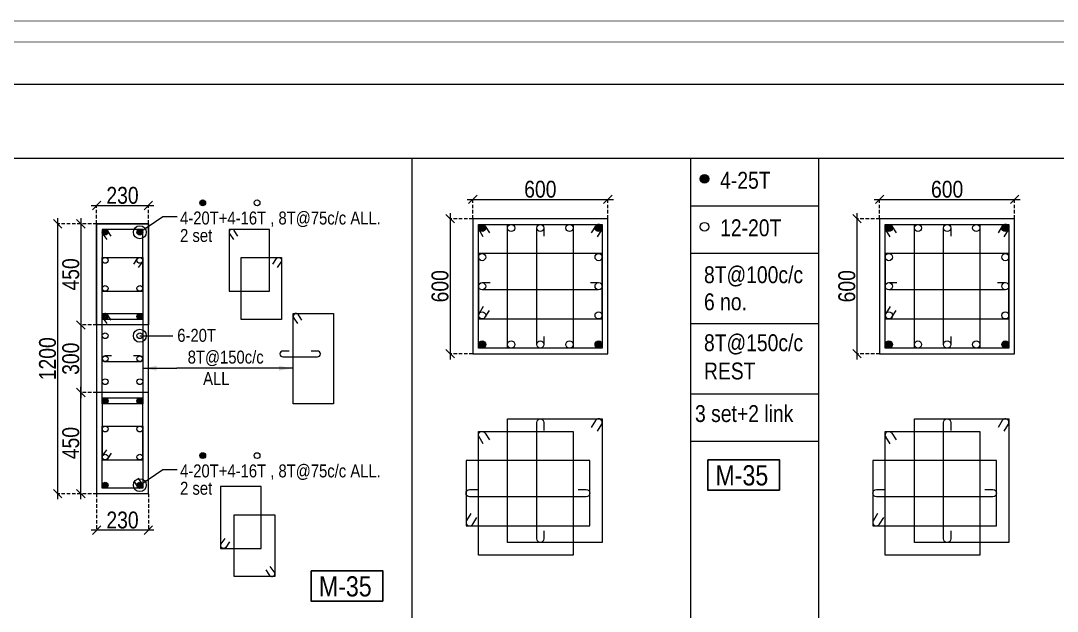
# Model space of a CAD drawing. Header units: millimetres. Extents: x 1112055 to 3390982, y -148532 to 766891.
# Drawn here: x 2180529 to 2198961, y 288532 to 299034 of the extents above; entities that cross this region are included whole.
import ezdxf
from ezdxf.enums import TextEntityAlignment as Align

# ---------------------------------------------------------------- set-up
doc = ezdxf.new("R2010")
doc.units = ezdxf.units.MM
doc.header["$PDMODE"] = 35
doc.header["$PDSIZE"] = -25
doc.linetypes.add('DASHED2', pattern=[0.375, 0.25, -0.125])
doc.linetypes.add('Hidden', pattern=[9.525, 6.35, -3.175])
for name, color, linetype, lineweight in [('B COL', 1, 'Continuous', 30), ('B COL. SIZE DIM', 220, 'Continuous', 25), ('B COLSCH', 204, 'Continuous', 20), ('B COLUMN', 1, 'Hidden', 9), ('B STEEL', 34, 'Continuous', 15), ('B TITLE BLOCK', 250, 'Continuous', 0), ('B-ST TEXT', 7, 'Continuous', 9)]:
    doc.layers.add(name, color=color, linetype=linetype, lineweight=lineweight)
doc.layers.add('B TEXT', color=7, linetype='Continuous')
doc.styles.add('dim inside', font='romans.shx', dxfattribs={"width": 0.8, "height": 125})
doc.styles.add('SWINC', font='swissc.ttf')
doc.styles.add('TAHOMA', font='tahoma.ttf')
doc.dimstyles.new('dim inside', dxfattribs={"dimtxt": 125, "dimasz": 100, "dimexe": 0, "dimexo": 0, "dimgap": 10, "dimtad": 0, "dimdec": 0, "dimzin": 0, "dimdsep": 46, "dimtxsty": 'dim inside', "dimblk": 'SMALL', "dimcen": 0.09, "dimadec": 0, "dimazin": 0, "dimtfac": 1, "dimtdec": 0, "dimtofl": 0, "dimtmove": 0, "dimatfit": 3, "dimfxl": 1, "dimtolj": 1, "dimtzin": 0, "dimarcsym": 2})
doc.dimstyles.new('PARESH', dxfattribs={"dimscale": 0, "dimtxt": 300, "dimasz": 150, "dimexe": 150, "dimexo": 150, "dimgap": 25, "dimtad": 1, "dimdec": 0, "dimzin": 0, "dimdsep": 46, "dimtxsty": 'TAHOMA', "dimblk": 'ARCHTICK', "dimcen": 100, "dimdle": 150, "dimclrd": 251, "dimclre": 251, "dimclrt": 6, "dimadec": 0, "dimazin": 0, "dimtfac": 1, "dimtdec": 0, "dimtix": 1, "dimtofl": 0, "dimtmove": 0, "dimatfit": 2, "dimfxl": 0.18, "dimtolj": 1, "dimtzin": 0, "dimlwd": 9, "dimlwe": 9, "dimarcsym": 0})

# ---------------------------------------------------------------- blocks, each defined once
blk = doc.blocks.new('_Oblique')
at = {"color": 0, "linetype": 'ByBlock', "lineweight": -2}
blk.add_line((-0.5, -0.5), (0.5, 0.5), dxfattribs=at)
blk = doc.blocks.new('*D580')
at = {"layer": 'B COL. SIZE DIM', "color": 250, "lineweight": 9, "ltscale": 250, "transparency": 16777216}
blk.add_line((2195703, 295857), (2198303, 295857), dxfattribs=at)
at = {"layer": 'B COL. SIZE DIM', "color": 250, "linetype": 'DASHED2', "lineweight": 9, "ltscale": 250, "transparency": 16777216}
for p, q in [((2195803, 295512), (2195803, 295857)), ((2198203, 295512), (2198203, 295857))]:
    blk.add_line(p, q, dxfattribs=at)
at = {"layer": 'Defpoints', "color": 0, "ltscale": 250, "transparency": 16777216}
for p in [(2198203, 295857), (2195803, 295512), (2198203, 295512)]:
    blk.add_point(p, dxfattribs=at)
at = {"layer": 'B COL. SIZE DIM', "color": 250, "lineweight": 9, "ltscale": 250, "transparency": 16777216, "xscale": 150, "yscale": 150, "zscale": 150, "rotation": 180}
blk.add_blockref('_Oblique', (2195803, 295857), dxfattribs=at)
at = {"layer": 'B COL. SIZE DIM', "color": 250, "lineweight": 9, "ltscale": 250, "transparency": 16777216, "xscale": 150, "yscale": 150, "zscale": 150}
blk.add_blockref('_Oblique', (2198203, 295857), dxfattribs=at)
at = {"layer": 'B COL. SIZE DIM', "color": 6, "ltscale": 250, "transparency": 16777216, "insert": (2197003, 296036), "char_height": 300, "attachment_point": 5, "style": 'SWINC'}
blk.add_mtext('\\A1;600', dxfattribs=at)
blk = doc.blocks.new('*D581')
at = {"layer": 'B COL. SIZE DIM', "color": 250, "lineweight": 9, "ltscale": 250, "transparency": 16777216}
blk.add_line((2195399, 295612), (2195399, 293012), dxfattribs=at)
at = {"layer": 'B COL. SIZE DIM', "color": 250, "linetype": 'DASHED2', "lineweight": 9, "ltscale": 250, "transparency": 16777216}
for p, q in [((2195803, 295512), (2195399, 295512)), ((2195803, 293112), (2195399, 293112))]:
    blk.add_line(p, q, dxfattribs=at)
at = {"layer": 'Defpoints', "color": 0, "ltscale": 250, "transparency": 16777216}
for p in [(2195803, 295512), (2195399, 293112), (2195803, 293112)]:
    blk.add_point(p, dxfattribs=at)
at = {"layer": 'B COL. SIZE DIM', "color": 250, "lineweight": 9, "ltscale": 250, "transparency": 16777216, "xscale": 150, "yscale": 150, "zscale": 150}
for p, rotation in [((2195399, 295512), 90), ((2195399, 293112), 270)]:
    blk.add_blockref('_Oblique', p, dxfattribs=dict(at, rotation=rotation))
at = {"layer": 'B COL. SIZE DIM', "color": 6, "ltscale": 250, "transparency": 16777216, "insert": (2195220, 294312), "char_height": 300, "attachment_point": 5, "rotation": 90, "style": 'SWINC'}
blk.add_mtext('\\A1;600', dxfattribs=at)
blk = doc.blocks.new('*D632')
at = {"layer": 'B COL. SIZE DIM', "color": 250, "lineweight": 9, "ltscale": 250, "transparency": 16777216}
blk.add_line((2181779, 295748), (2182899, 295748), dxfattribs=at)
at = {"layer": 'B COL. SIZE DIM', "color": 250, "linetype": 'DASHED2', "lineweight": 9, "ltscale": 250, "transparency": 16777216}
for p, q in [((2181879, 295423), (2181879, 295748)), ((2182799, 295423), (2182799, 295748))]:
    blk.add_line(p, q, dxfattribs=at)
at = {"layer": 'Defpoints', "color": 0, "ltscale": 250, "transparency": 16777216}
for p in [(2182799, 295748), (2181879, 295423), (2182799, 295423)]:
    blk.add_point(p, dxfattribs=at)
at = {"layer": 'B COL. SIZE DIM', "color": 250, "lineweight": 9, "ltscale": 250, "transparency": 16777216, "xscale": 150, "yscale": 150, "zscale": 150, "rotation": 180}
blk.add_blockref('_Oblique', (2181879, 295748), dxfattribs=at)
at = {"layer": 'B COL. SIZE DIM', "color": 250, "lineweight": 9, "ltscale": 250, "transparency": 16777216, "xscale": 150, "yscale": 150, "zscale": 150}
blk.add_blockref('_Oblique', (2182799, 295748), dxfattribs=at)
at = {"layer": 'B COL. SIZE DIM', "color": 6, "ltscale": 250, "transparency": 16777216, "insert": (2182339, 295927), "char_height": 300, "attachment_point": 5, "style": 'SWINC'}
blk.add_mtext('\\A1;230', dxfattribs=at)
blk = doc.blocks.new('*D633')
at = {"layer": 'B COL. SIZE DIM', "color": 250, "lineweight": 9, "ltscale": 250, "transparency": 16777216}
blk.add_line((2181598, 293723), (2181598, 292323), dxfattribs=at)
at = {"layer": 'B COL. SIZE DIM', "color": 250, "linetype": 'DASHED2', "lineweight": 9, "ltscale": 250, "transparency": 16777216}
for p, q in [((2181879, 293623), (2181598, 293623)), ((2181879, 292423), (2181598, 292423))]:
    blk.add_line(p, q, dxfattribs=at)
at = {"layer": 'Defpoints', "color": 0, "ltscale": 250, "transparency": 16777216}
for p in [(2181879, 293623), (2181598, 292423), (2181879, 292423)]:
    blk.add_point(p, dxfattribs=at)
at = {"layer": 'B COL. SIZE DIM', "color": 250, "lineweight": 9, "ltscale": 250, "transparency": 16777216, "xscale": 150, "yscale": 150, "zscale": 150}
for p, rotation in [((2181598, 293623), 90), ((2181598, 292423), 270)]:
    blk.add_blockref('_Oblique', p, dxfattribs=dict(at, rotation=rotation))
at = {"layer": 'B COL. SIZE DIM', "color": 6, "ltscale": 250, "transparency": 16777216, "insert": (2181420, 293023), "char_height": 300, "attachment_point": 5, "rotation": 90, "style": 'SWINC'}
blk.add_mtext('\\A1;300', dxfattribs=at)
blk = doc.blocks.new('*D634')
at = {"layer": 'B COL. SIZE DIM', "color": 250, "lineweight": 9, "ltscale": 250, "transparency": 16777216}
blk.add_line((2181598, 295523), (2181598, 293523), dxfattribs=at)
at = {"layer": 'B COL. SIZE DIM', "color": 250, "linetype": 'DASHED2', "lineweight": 9, "ltscale": 250, "transparency": 16777216}
for p, q in [((2181879, 295423), (2181598, 295423)), ((2181879, 293623), (2181598, 293623))]:
    blk.add_line(p, q, dxfattribs=at)
at = {"layer": 'Defpoints', "color": 0, "ltscale": 250, "transparency": 16777216}
for p in [(2181879, 295423), (2181598, 293623), (2181879, 293623)]:
    blk.add_point(p, dxfattribs=at)
at = {"layer": 'B COL. SIZE DIM', "color": 250, "lineweight": 9, "ltscale": 250, "transparency": 16777216, "xscale": 150, "yscale": 150, "zscale": 150}
for p, rotation in [((2181598, 295423), 90), ((2181598, 293623), 270)]:
    blk.add_blockref('_Oblique', p, dxfattribs=dict(at, rotation=rotation))
at = {"layer": 'B COL. SIZE DIM', "color": 6, "ltscale": 250, "transparency": 16777216, "insert": (2181420, 294523), "char_height": 300, "attachment_point": 5, "rotation": 90, "style": 'SWINC'}
blk.add_mtext('\\A1;450', dxfattribs=at)
blk = doc.blocks.new('*D635')
at = {"layer": 'B COL. SIZE DIM', "color": 250, "lineweight": 9, "ltscale": 250, "transparency": 16777216}
blk.add_line((2181598, 290523), (2181598, 292523), dxfattribs=at)
at = {"layer": 'B COL. SIZE DIM', "color": 250, "linetype": 'DASHED2', "lineweight": 9, "ltscale": 250, "transparency": 16777216}
for p, q in [((2181879, 292423), (2181598, 292423)), ((2181879, 290623), (2181598, 290623))]:
    blk.add_line(p, q, dxfattribs=at)
at = {"layer": 'Defpoints', "color": 0, "ltscale": 250, "transparency": 16777216}
for p in [(2181598, 292423), (2181879, 292423), (2181879, 290623)]:
    blk.add_point(p, dxfattribs=at)
at = {"layer": 'B COL. SIZE DIM', "color": 250, "lineweight": 9, "ltscale": 250, "transparency": 16777216, "xscale": 150, "yscale": 150, "zscale": 150}
for p, rotation in [((2181598, 292423), 90), ((2181598, 290623), 270)]:
    blk.add_blockref('_Oblique', p, dxfattribs=dict(at, rotation=rotation))
at = {"layer": 'B COL. SIZE DIM', "color": 6, "ltscale": 250, "transparency": 16777216, "insert": (2181420, 291523), "char_height": 300, "attachment_point": 5, "rotation": 90, "style": 'SWINC'}
blk.add_mtext('\\A1;450', dxfattribs=at)
blk = doc.blocks.new('*D636')
at = {"layer": 'B COL. SIZE DIM', "color": 250, "lineweight": 9, "ltscale": 250, "transparency": 16777216}
blk.add_line((2181186, 295523), (2181186, 290523), dxfattribs=at)
at = {"layer": 'B COL. SIZE DIM', "color": 250, "linetype": 'DASHED2', "lineweight": 9, "ltscale": 250, "transparency": 16777216}
for p, q in [((2181879, 295423), (2181186, 295423)), ((2181879, 290623), (2181186, 290623))]:
    blk.add_line(p, q, dxfattribs=at)
at = {"layer": 'Defpoints', "color": 0, "ltscale": 250, "transparency": 16777216}
for p in [(2181879, 295423), (2181186, 290623), (2181879, 290623)]:
    blk.add_point(p, dxfattribs=at)
at = {"layer": 'B COL. SIZE DIM', "color": 250, "lineweight": 9, "ltscale": 250, "transparency": 16777216, "xscale": 150, "yscale": 150, "zscale": 150}
for p, rotation in [((2181186, 295423), 90), ((2181186, 290623), 270)]:
    blk.add_blockref('_Oblique', p, dxfattribs=dict(at, rotation=rotation))
at = {"layer": 'B COL. SIZE DIM', "color": 6, "ltscale": 250, "transparency": 16777216, "insert": (2181007, 293023), "char_height": 300, "attachment_point": 5, "rotation": 90, "style": 'SWINC'}
blk.add_mtext('\\A1;1200', dxfattribs=at)
blk = doc.blocks.new('*D637')
at = {"layer": 'B COL. SIZE DIM', "color": 250, "linetype": 'DASHED2', "lineweight": 9, "ltscale": 250, "transparency": 16777216}
for p, q in [((2181879, 290623), (2181879, 289974)), ((2182799, 290623), (2182799, 289974))]:
    blk.add_line(p, q, dxfattribs=at)
at = {"layer": 'B COL. SIZE DIM', "color": 250, "lineweight": 9, "ltscale": 250, "transparency": 16777216}
blk.add_line((2182899, 289974), (2181779, 289974), dxfattribs=at)
at = {"layer": 'Defpoints', "color": 0, "ltscale": 250, "transparency": 16777216}
for p in [(2181879, 290623), (2182799, 290623), (2181879, 289974)]:
    blk.add_point(p, dxfattribs=at)
at = {"layer": 'B COL. SIZE DIM', "color": 250, "lineweight": 9, "ltscale": 250, "transparency": 16777216, "xscale": 150, "yscale": 150, "zscale": 150, "rotation": 180}
blk.add_blockref('_Oblique', (2181879, 289974), dxfattribs=at)
at = {"layer": 'B COL. SIZE DIM', "color": 250, "lineweight": 9, "ltscale": 250, "transparency": 16777216, "xscale": 150, "yscale": 150, "zscale": 150}
blk.add_blockref('_Oblique', (2182799, 289974), dxfattribs=at)
at = {"layer": 'B COL. SIZE DIM', "color": 6, "ltscale": 250, "transparency": 16777216, "insert": (2182339, 290153), "char_height": 300, "attachment_point": 5, "style": 'SWINC'}
blk.add_mtext('\\A1;230', dxfattribs=at)
blk = doc.blocks.new('_ArchTick')
at = {"color": 0, "linetype": 'ByBlock', "const_width": 0.15}
blk.add_lwpolyline([(-0.5, -0.5), (0.5, 0.5)], dxfattribs=at)
blk = doc.blocks.new('*D1026')
at = {"layer": 'B COL. SIZE DIM', "color": 250, "lineweight": 9, "ltscale": 250, "transparency": 16777216}
blk.add_line((2188469, 295857), (2191069, 295857), dxfattribs=at)
at = {"layer": 'B COL. SIZE DIM', "color": 250, "linetype": 'DASHED2', "lineweight": 9, "ltscale": 250, "transparency": 16777216}
for p, q in [((2188569, 295512), (2188569, 295857)), ((2190969, 295512), (2190969, 295857))]:
    blk.add_line(p, q, dxfattribs=at)
at = {"layer": 'Defpoints', "color": 0, "ltscale": 250, "transparency": 16777216}
for p in [(2190969, 295857), (2188569, 295512), (2190969, 295512)]:
    blk.add_point(p, dxfattribs=at)
at = {"layer": 'B COL. SIZE DIM', "color": 250, "lineweight": 9, "ltscale": 250, "transparency": 16777216, "xscale": 150, "yscale": 150, "zscale": 150, "rotation": 180}
blk.add_blockref('_Oblique', (2188569, 295857), dxfattribs=at)
at = {"layer": 'B COL. SIZE DIM', "color": 250, "lineweight": 9, "ltscale": 250, "transparency": 16777216, "xscale": 150, "yscale": 150, "zscale": 150}
blk.add_blockref('_Oblique', (2190969, 295857), dxfattribs=at)
at = {"layer": 'B COL. SIZE DIM', "color": 6, "ltscale": 250, "transparency": 16777216, "insert": (2189769, 296036), "char_height": 300, "attachment_point": 5, "style": 'SWINC'}
blk.add_mtext('\\A1;600', dxfattribs=at)
blk = doc.blocks.new('*D1027')
at = {"layer": 'B COL. SIZE DIM', "color": 250, "lineweight": 9, "ltscale": 250, "transparency": 16777216}
blk.add_line((2188165, 295612), (2188165, 293012), dxfattribs=at)
at = {"layer": 'B COL. SIZE DIM', "color": 250, "linetype": 'DASHED2', "lineweight": 9, "ltscale": 250, "transparency": 16777216}
for p, q in [((2188569, 295512), (2188165, 295512)), ((2188569, 293112), (2188165, 293112))]:
    blk.add_line(p, q, dxfattribs=at)
at = {"layer": 'Defpoints', "color": 0, "ltscale": 250, "transparency": 16777216}
for p in [(2188569, 295512), (2188165, 293112), (2188569, 293112)]:
    blk.add_point(p, dxfattribs=at)
at = {"layer": 'B COL. SIZE DIM', "color": 250, "lineweight": 9, "ltscale": 250, "transparency": 16777216, "xscale": 150, "yscale": 150, "zscale": 150}
for p, rotation in [((2188165, 295512), 90), ((2188165, 293112), 270)]:
    blk.add_blockref('_Oblique', p, dxfattribs=dict(at, rotation=rotation))
at = {"layer": 'B COL. SIZE DIM', "color": 6, "ltscale": 250, "transparency": 16777216, "insert": (2187986, 294312), "char_height": 300, "attachment_point": 5, "rotation": 90, "style": 'SWINC'}
blk.add_mtext('\\A1;600', dxfattribs=at)

msp = doc.modelspace()

# ---------------------------------------------------------------- hatches: boundary and pattern name
at = {"layer": 'B STEEL', "lineweight": 9, "ltscale": 0.5}
h = msp.add_hatch(color=34, dxfattribs=at)
edge = h.paths.add_edge_path()
edge.add_arc((2192687.6, 296221.5), 76.8, 0, 360)
at = {"layer": 'B STEEL', "lineweight": 13}
h = msp.add_hatch(color=256, dxfattribs=at)
h.dxf.hatch_style = 1
edge = h.paths.add_edge_path()
edge.add_arc((2183765.4, 295796.4), 51.4, 0, 360)
h = msp.add_hatch(color=256, dxfattribs=at)
h.dxf.hatch_style = 1
edge = h.paths.add_edge_path()
edge.add_arc((2182030.4, 295272), 51.4, 0, 360)
h = msp.add_hatch(color=256, dxfattribs=at)
h.dxf.hatch_style = 1
edge = h.paths.add_edge_path()
edge.add_arc((2182647.6, 295272), 51.4, 0, 360)
at = {"layer": 'B STEEL', "lineweight": 9, "ltscale": 0.5}
h = msp.add_hatch(color=34, dxfattribs=at)
edge = h.paths.add_edge_path()
edge.add_arc((2188733.2, 295348.3), 64, 0, 360)
h = msp.add_hatch(color=34, dxfattribs=at)
edge = h.paths.add_edge_path()
edge.add_arc((2190805.2, 295348.3), 64, 180, 540, ccw=False)
h = msp.add_hatch(color=34, dxfattribs=at)
edge = h.paths.add_edge_path()
edge.add_arc((2195966.8, 295348.3), 64, 0, 360)
h = msp.add_hatch(color=34, dxfattribs=at)
edge = h.paths.add_edge_path()
edge.add_arc((2198038.7, 295348.3), 64, 180, 540, ccw=False)
at = {"layer": 'B STEEL', "lineweight": 13}
h = msp.add_hatch(color=256, dxfattribs=at)
h.dxf.hatch_style = 1
edge = h.paths.add_edge_path()
edge.add_arc((2182030.4, 293774.8), 51.4, 0, 360)
h = msp.add_hatch(color=256, dxfattribs=at)
h.dxf.hatch_style = 1
edge = h.paths.add_edge_path()
edge.add_arc((2182647.6, 293774.8), 51.4, 0, 360)
at = {"layer": 'B STEEL', "lineweight": 9, "ltscale": 0.5}
h = msp.add_hatch(color=34, dxfattribs=at)
edge = h.paths.add_edge_path()
edge.add_arc((2188733.2, 293276.4), 64, 0, 360, ccw=False)
h = msp.add_hatch(color=34, dxfattribs=at)
edge = h.paths.add_edge_path()
edge.add_arc((2190805.2, 293276.4), 64, -180, 180)
h = msp.add_hatch(color=34, dxfattribs=at)
edge = h.paths.add_edge_path()
edge.add_arc((2195966.8, 293276.4), 64, 0, 360, ccw=False)
h = msp.add_hatch(color=34, dxfattribs=at)
edge = h.paths.add_edge_path()
edge.add_arc((2198038.7, 293276.4), 64, -180, 180)
at = {"layer": 'B STEEL', "lineweight": 13}
h = msp.add_hatch(color=256, dxfattribs=at)
h.dxf.hatch_style = 1
edge = h.paths.add_edge_path()
edge.add_arc((2182030.4, 292272), 51.4, 0, 360)
h = msp.add_hatch(color=256, dxfattribs=at)
h.dxf.hatch_style = 1
edge = h.paths.add_edge_path()
edge.add_arc((2182647.6, 292272), 51.4, 0, 360)
h = msp.add_hatch(color=256, dxfattribs=at)
h.dxf.hatch_style = 1
edge = h.paths.add_edge_path()
edge.add_arc((2183765.4, 291299.2), 51.4, 0, 360)
h = msp.add_hatch(color=256, dxfattribs=at)
h.dxf.hatch_style = 1
edge = h.paths.add_edge_path()
edge.add_arc((2182030.4, 290774.8), 51.4, 0, 360)
h = msp.add_hatch(color=256, dxfattribs=at)
h.dxf.hatch_style = 1
edge = h.paths.add_edge_path()
edge.add_arc((2182647.6, 290774.8), 51.4, 0, 360)

# ---------------------------------------------------------------- linework, layer by layer
at = {"layer": 'B COL', "lineweight": 13}
for points in [[(2181879, 290623.4), (2182799, 290623.4), (2182799, 295423.4), (2181879, 295423.4)], [(2181879, 295423.4), (2182799, 295423.4), (2182799, 293623.4), (2181879, 293623.4)], [(2181879, 290623.4), (2182799, 290623.4), (2182799, 292423.4), (2181879, 292423.4)]]:
    msp.add_lwpolyline(points, close=True, dxfattribs=at)
at = {"layer": 'B COLSCH', "color": 250, "lineweight": 0}
for p, q in [((2088785.4, 297908.8), (2230883.4, 297908.8)), ((2088785.4, 296589.8), (2230883.4, 296589.8)), ((2187482.1, 296589.8), (2187482.1, 239898.1)), ((2192441.3, 296589.8), (2192441.3, 247150.7)), ((2194715.7, 296589.8), (2194715.7, 239898.1)), ((2192441.3, 295744.8), (2194715.7, 295744.8)), ((2192441.3, 294899.8), (2194715.7, 294899.8)), ((2192441.3, 293650.1), (2194715.7, 293650.1)), ((2192441.3, 292400.3), (2194715.7, 292400.3)), ((2192441.3, 291555.3), (2194715.7, 291555.3))]:
    msp.add_line(p, q, dxfattribs=at)
at = {"layer": 'B COLUMN', "color": 1, "linetype": 'ByBlock', "lineweight": 20}
for points in [[(2188569.2, 293112.3), (2190969.2, 293112.3), (2190969.2, 295512.3), (2188569.2, 295512.3)], [(2195802.7, 293112.3), (2198202.7, 293112.3), (2198202.7, 295512.3), (2195802.7, 295512.3)]]:
    msp.add_lwpolyline(points, close=True, dxfattribs=at)
at = {"layer": 'B STEEL', "lineweight": 13}
for points in [[(2181979, 294222.4), (2182699, 294222.4), (2182699, 295323.4), (2181979, 295323.4)], [(2184235.3, 294222.4), (2184955.3, 294222.4), (2184955.3, 295323.4), (2184235.3, 295323.4)], [(2181979, 294824.3), (2182699, 294824.3), (2182699, 293723.4), (2181979, 293723.4)], [(2184447.6, 294824.3), (2185167.6, 294824.3), (2185167.6, 293723.4), (2184447.6, 293723.4)], [(2181979, 291222.4), (2182699, 291222.4), (2182699, 292323.4), (2181979, 292323.4)], [(2181979, 291824.3), (2182699, 291824.3), (2182699, 290723.4), (2181979, 290723.4)], [(2184084.5, 289647.1), (2184804.5, 289647.1), (2184804.5, 290748), (2184084.5, 290748)], [(2184326.6, 290248.9), (2185046.6, 290248.9), (2185046.6, 289148), (2184326.6, 289148)]]:
    msp.add_lwpolyline(points, close=True, dxfattribs=at)
for points in [[(2182136, 295203.2), (2182071.3, 295303.2, 1), (2181989.6, 295240.7), (2182058.6, 295145.9)], [(2184392.3, 295203.2), (2184327.6, 295303.2, 1), (2184245.9, 295240.7), (2184314.9, 295145.9)], [(2182542, 294704.1), (2182606.7, 294804.1, -1), (2182688.4, 294741.7), (2182619.4, 294646.8)], [(2185010.6, 294704.1), (2185075.3, 294804.1, -1), (2185157, 294741.7), (2185088, 294646.8)], [(2182136, 291342.6), (2182071.3, 291242.6, -1), (2181989.6, 291305.1), (2182058.6, 291399.9)], [(2182542, 290843.5), (2182606.7, 290743.6, 1), (2182688.4, 290806), (2182619.4, 290900.9)], [(2184241.5, 289767.2), (2184176.8, 289667.3, -1), (2184095.1, 289729.7), (2184164.1, 289824.6)], [(2184889.6, 289268.2), (2184954.4, 289168.2, 1), (2185036.1, 289230.6), (2184967, 289325.5)]]:
    msp.add_lwpolyline(points, format="xyb", dxfattribs=at)
at = {"layer": 'B STEEL', "color": 34, "lineweight": 9, "ltscale": 0.5}
for points in [[(2188753.5, 295193.3), (2188678.7, 295314.8, -1), (2188787.7, 295381.9), (2188862.5, 295260.4)], [(2189833.2, 293419), (2189833.2, 293276.4, -1), (2189705.2, 293276.4), (2189705.2, 295348.3, -1), (2189833.2, 295348.3), (2189833.2, 295205.7)], [(2190784.9, 295193.3), (2190859.7, 295314.8, 1), (2190750.6, 295381.9), (2190675.9, 295260.4)], [(2195987, 295193.3), (2195912.2, 295314.8, -1), (2196021.3, 295381.9), (2196096, 295260.4)], [(2197066.8, 293419), (2197066.8, 293276.4, -1), (2196938.7, 293276.4), (2196938.7, 295348.3, -1), (2197066.8, 295348.3), (2197066.8, 295205.7)], [(2198018.5, 295193.3), (2198093.2, 295314.8, 1), (2197984.2, 295381.9), (2197909.4, 295260.4)], [(2190662.5, 294376.4), (2190805.2, 294376.4, -1), (2190805.2, 294248.3), (2188733.2, 294248.3, -1), (2188733.2, 294376.4), (2188875.9, 294376.4)], [(2197896.1, 294376.4), (2198038.7, 294376.4, -1), (2198038.7, 294248.3), (2195966.8, 294248.3, -1), (2195966.8, 294376.4), (2196109.4, 294376.4)], [(2188753.5, 293949.4), (2188678.7, 293827.9, 1), (2188787.7, 293760.8), (2188862.5, 293882.3)], [(2195987, 293949.4), (2195912.2, 293827.9, 1), (2196021.3, 293760.8), (2196096, 293882.3)], [(2189833.2, 289961.2), (2189833.2, 289818.6, -1), (2189705.2, 289818.6), (2189705.2, 291890.5, -1), (2189833.2, 291890.5), (2189833.2, 291747.9)], [(2190784.9, 291735.5), (2190859.7, 291857, 1), (2190750.6, 291924.1), (2190675.9, 291802.6)], [(2197066.8, 289961.2), (2197066.8, 289818.6, -1), (2196938.7, 289818.6), (2196938.7, 291890.5, -1), (2197066.8, 291890.5), (2197066.8, 291747.9)], [(2198018.5, 291735.5), (2198093.2, 291857, 1), (2197984.2, 291924.1), (2197909.4, 291802.6)], [(2188753.5, 291512.4), (2188678.7, 291633.9, -1), (2188787.7, 291701), (2188862.5, 291579.5)], [(2195987, 291512.4), (2195912.2, 291633.9, -1), (2196021.3, 291701), (2196096, 291579.5)], [(2190441.2, 290695.5), (2190583.9, 290695.5, -1), (2190583.9, 290567.5), (2188511.9, 290567.5, -1), (2188511.9, 290695.5), (2188654.6, 290695.5)], [(2197674.8, 290695.5), (2197817.4, 290695.5, -1), (2197817.4, 290567.5), (2195745.5, 290567.5, -1), (2195745.5, 290695.5), (2195888.1, 290695.5)], [(2188532.2, 290268.5), (2188457.4, 290147.1, 1), (2188566.4, 290079.9), (2188641.2, 290201.4)], [(2195765.7, 290268.5), (2195690.9, 290147.1, 1), (2195800, 290079.9), (2195874.8, 290201.4)]]:
    msp.add_lwpolyline(points, format="xyb", dxfattribs=at)
for points in [[(2190351.2, 295412.3), (2190351.2, 293212.3), (2188669.2, 293212.3), (2188669.2, 295412.3)], [(2190869.2, 295412.3), (2190869.2, 293212.3), (2189187.2, 293212.3), (2189187.2, 295412.3)], [(2197584.7, 295412.3), (2197584.7, 293212.3), (2195902.7, 293212.3), (2195902.7, 295412.3)], [(2198102.7, 295412.3), (2198102.7, 293212.3), (2196420.7, 293212.3), (2196420.7, 295412.3)], [(2188669.2, 293730.3), (2190869.2, 293730.3), (2190869.2, 294894.4), (2188669.2, 294894.4)], [(2195902.7, 293730.3), (2198102.7, 293730.3), (2198102.7, 294894.4), (2195902.7, 294894.4)], [(2190869.2, 291954.6), (2190869.2, 289754.6), (2189187.2, 289754.6), (2189187.2, 291954.6)], [(2198102.7, 291954.6), (2198102.7, 289754.6), (2196420.7, 289754.6), (2196420.7, 291954.6)], [(2190351.2, 291731.5), (2190351.2, 289531.5), (2188669.2, 289531.5), (2188669.2, 291731.5)], [(2197584.7, 291731.5), (2197584.7, 289531.5), (2195902.7, 289531.5), (2195902.7, 291731.5)], [(2188447.9, 290049.5), (2190647.9, 290049.5), (2190647.9, 291213.5), (2188447.9, 291213.5)], [(2195681.5, 290049.5), (2197881.5, 290049.5), (2197881.5, 291213.5), (2195681.5, 291213.5)]]:
    msp.add_lwpolyline(points, close=True, dxfattribs=at)
at = {"layer": 'B STEEL', "color": 3, "lineweight": 13}
for points in [[(2182699, 292220.5), (2181979, 292220.5), (2181979, 293826.2), (2182699, 293826.2)], [(2186093.7, 292220.5), (2185373.7, 292220.5), (2185373.7, 293826.2), (2186093.7, 293826.2)]]:
    msp.add_lwpolyline(points, close=True, dxfattribs=at)
for points in [[(2182136, 293706), (2182071.3, 293806, 1), (2181989.6, 293743.6), (2182058.6, 293648.7)], [(2185530.8, 293706), (2185466, 293806, 1), (2185384.3, 293743.6), (2185453.3, 293648.7)], [(2182145, 293074.2), (2182030.4, 293074.2, 1), (2182030.4, 292971.3), (2182647.6, 292971.3, 1), (2182647.6, 293074.2), (2182533, 293074.2)], [(2185304.4, 293159.2), (2185189.9, 293159.2, 1), (2185189.9, 293056.3), (2185807, 293056.3, 1), (2185807, 293159.2), (2185692.5, 293159.2)]]:
    msp.add_lwpolyline(points, format="xyb", dxfattribs=at)
at = {"layer": 'B STEEL', "color": 34, "lineweight": 9, "ltscale": 0.5}
for centre, radius in [((2192687.6, 296221.5), 76.8), ((2188733.2, 295348.3), 64), ((2189251.2, 295348.3), 64), ((2189769.2, 295348.3), 64), ((2190287.2, 295348.3), 64), ((2190805.2, 295348.3), 64), ((2192687.6, 295371.2), 76.8), ((2195966.8, 295348.3), 64), ((2196484.7, 295348.3), 64), ((2197002.7, 295348.3), 64), ((2197520.7, 295348.3), 64), ((2198038.7, 295348.3), 64), ((2188733.2, 294830.3), 64), ((2190805.2, 294830.3), 64), ((2195966.8, 294830.3), 64), ((2198038.7, 294830.3), 64), ((2188733.2, 294312.3), 64), ((2190805.2, 294312.3), 64), ((2195966.8, 294312.3), 64), ((2198038.7, 294312.3), 64), ((2188733.2, 293794.4), 64), ((2190805.2, 293794.4), 64), ((2195966.8, 293794.4), 64), ((2198038.7, 293794.4), 64), ((2188733.2, 293276.4), 64), ((2189251.2, 293276.4), 64), ((2189769.2, 293276.4), 64), ((2190287.2, 293276.4), 64), ((2190805.2, 293276.4), 64), ((2195966.8, 293276.4), 64), ((2196484.7, 293276.4), 64), ((2197002.7, 293276.4), 64), ((2197520.7, 293276.4), 64), ((2198038.7, 293276.4), 64)]:
    msp.add_circle(centre, radius, dxfattribs=at)
at = {"layer": 'B STEEL', "lineweight": 13}
for centre in [(2183765.4, 295796.4), (2184732.2, 295796.4), (2182030.4, 295272), (2182647.6, 295272), (2182030.4, 294772.9), (2182647.6, 294772.9), (2182030.4, 294273.8), (2182647.6, 294273.8), (2182030.4, 293774.8), (2182647.6, 293774.8), (2182030.4, 293432), (2182647.6, 293432), (2182030.4, 293022.7), (2182647.6, 293022.7), (2182030.4, 292614.8), (2182647.6, 292614.8), (2182030.4, 292272), (2182647.6, 292272), (2182030.4, 291772.9), (2182647.6, 291772.9), (2182030.4, 291273.8), (2182647.6, 291273.8), (2183765.4, 291299.2), (2184732.2, 291299.2), (2182030.4, 290774.8), (2182647.6, 290774.8)]:
    msp.add_circle(centre, 51.4, dxfattribs=at)
at = {"layer": 'B TEXT', "color": 1}
for points in [[(2192744.9, 291226.2), (2194019.5, 291226.2), (2194019.5, 290688.3), (2192744.9, 290688.3)], [(2185693, 289251.6), (2186967.6, 289251.6), (2186967.6, 288713.6), (2185693, 288713.6)]]:
    msp.add_lwpolyline(points, close=True, dxfattribs=at)
at = {"layer": 'B TITLE BLOCK', "color": 1, "const_width": 8.39}
msp.add_lwpolyline([(2087664.3, 299030), (2087664.3, 222350.9), (2243063.3, 222350.9), (2243063.3, 299030)], close=True, dxfattribs=at)
at = {"layer": 'B TITLE BLOCK', "color": 250, "lineweight": 0, "const_width": 8.39}
msp.add_lwpolyline([(2088038, 298656.3), (2088038, 222724.6), (2242689.6, 222724.6), (2242689.6, 298656.3)], close=True, dxfattribs=at)

# ---------------------------------------------------------------- texts
at = {"layer": 'B TEXT', "style": 'SWINC'}
for s, p in [('4-25T', (2192966.1, 296046.9)), ('12-20T', (2192966.1, 295201.9)), ('8T@100c/c', (2192679.1, 294367.1)), ('6 no.', (2192679.1, 293885.3)), ('8T@150c/c', (2192679.1, 293157.2)), ('REST', (2192679.1, 292654.8)), ('3 set+2 link', (2192519.5, 291897.8))]:
    msp.add_text(s, height=300, dxfattribs=at).set_placement(p)
at = {"layer": 'B TEXT', "lineweight": 15, "style": 'SWINC'}
for s, p in [('4-20T+4-16T , 8T@75c/c ALL.', (2183362.6, 295341.3)), ('2 set', (2183362.6, 295031.1)), ('6-20T', (2183313, 293254.7)), ('8T@150c/c', (2183498.5, 292868.1)), ('ALL', (2183773.1, 292487.4)), ('4-20T+4-16T , 8T@75c/c ALL.', (2183362.6, 290844.1)), ('2 set', (2183362.6, 290535.9))]:
    msp.add_text(s, height=230, dxfattribs=at).set_placement(p, align=Align.BOTTOM_LEFT)
at = {"layer": 'B TEXT', "color": 1, "style": 'SWINC'}
for p in [(2192882.3, 290661.7), (2185830.4, 288687.1)]:
    msp.add_text('M-35', height=360, dxfattribs=at).set_placement(p, align=Align.BOTTOM_LEFT)

# ---------------------------------------------------------------- dimensions: what is measured, and where the dimension line sits
at = {"layer": 'B COL. SIZE DIM', "color": 250, "ltscale": 250}
for base, p1, p2, picture, middle in [((2190969.2, 295857.3), (2188569.2, 295512.3), (2190969.2, 295512.3), '*D1026', (2189769.2, 296036.3)), ((2198202.7, 295857.3), (2195802.7, 295512.3), (2198202.7, 295512.3), '*D580', (2197002.7, 296036.3)), ((2182799, 295748.2), (2181879, 295423.4), (2182799, 295423.4), '*D632', (2182339, 295927.4)), ((2181879, 289973.8), (2182799, 290623.4), (2181879, 290623.4), '*D637', (2182339, 290153))]:
    dim = msp.add_linear_dim(base=base, p1=p1, p2=p2, dimstyle='dim inside', override={"dimtxt": 300, "dimasz": 150, "dimgap": 25, "dimtad": 3, "dimlfac": 0.25, "dimtxsty": 'SWINC', "dimblk1": 'Oblique', "dimblk2": 'Oblique', "dimsah": 1, "dimdle": 100, "dimclrd": 250, "dimclre": 250, "dimclrt": 6, "dimfxl": 1000, "dimlwd": 9, "dimlwe": 9}, dxfattribs=at)
    dim.commit()
    dim.dimension.update_dxf_attribs({"geometry": picture, "text_midpoint": middle})
for base, p1, p2, angle, picture, middle in [((2181186.3, 290623.4), (2181879, 295423.4), (2181879, 290623.4), 90, '*D636', (2181007.1, 293023.4)), ((2181598.5, 293623.4), (2181879, 295423.4), (2181879, 293623.4), 90, '*D634', (2181419.7, 294523.4)), ((2188165.3, 293112.3), (2188569.2, 295512.3), (2188569.2, 293112.3), 90, '*D1027', (2187986.3, 294312.3)), ((2195398.8, 293112.3), (2195802.7, 295512.3), (2195802.7, 293112.3), 90, '*D581', (2195219.9, 294312.3)), ((2181598.5, 292423.4), (2181879, 293623.4), (2181879, 292423.4), 90, '*D633', (2181419.7, 293023.4)), ((2181598.5, 292423.4), (2181879, 290623.4), (2181879, 292423.4), 270, '*D635', (2181419.7, 291523.4))]:
    dim = msp.add_linear_dim(base=base, p1=p1, p2=p2, angle=angle, dimstyle='dim inside', override={"dimtxt": 300, "dimasz": 150, "dimgap": 25, "dimtad": 3, "dimlfac": 0.25, "dimtxsty": 'SWINC', "dimblk1": 'Oblique', "dimblk2": 'Oblique', "dimsah": 1, "dimdle": 100, "dimclrd": 250, "dimclre": 250, "dimclrt": 6, "dimfxl": 1000, "dimlwd": 9, "dimlwe": 9}, dxfattribs=at)
    dim.commit()
    dim.dimension.update_dxf_attribs({"geometry": picture, "text_midpoint": middle})

# ---------------------------------------------------------------- leaders
at = {"layer": 'B-ST TEXT', "lineweight": 15}
for points, override in [([(2182647.6, 295272), (2183054.7, 295551.6), (2183309.2, 295551.6)], {"dimscale": 1, "dimasz": 230, "dimtad": 0, "dimclrd": 0, "dimldrblk": 'Origin', "dimtfill": 2}), ([(2182647.6, 293432), (2183236, 293432)], {"dimscale": 1, "dimasz": 230, "dimtad": 0, "dimclrd": 0, "dimldrblk": 'Origin', "dimtfill": 2}), ([(2182699, 292853.2), (2183308.2, 292853.2)], {"dimscale": 1, "dimasz": 250, "dimtad": 0, "dimclrd": 0, "dimtfill": 2}), ([(2185373.7, 292853.2), (2183308.2, 292853.2)], {"dimscale": 1, "dimasz": 250, "dimtad": 0, "dimclrd": 0, "dimtfill": 2}), ([(2182647.6, 290774.8), (2183054.7, 291054.4), (2183309.2, 291054.4)], {"dimscale": 1, "dimasz": 230, "dimtad": 0, "dimclrd": 0, "dimldrblk": 'Origin', "dimtfill": 2})]:
    msp.add_leader(points, dimstyle='PARESH', override=override, dxfattribs=at)

doc.saveas('drawing.dxf')
